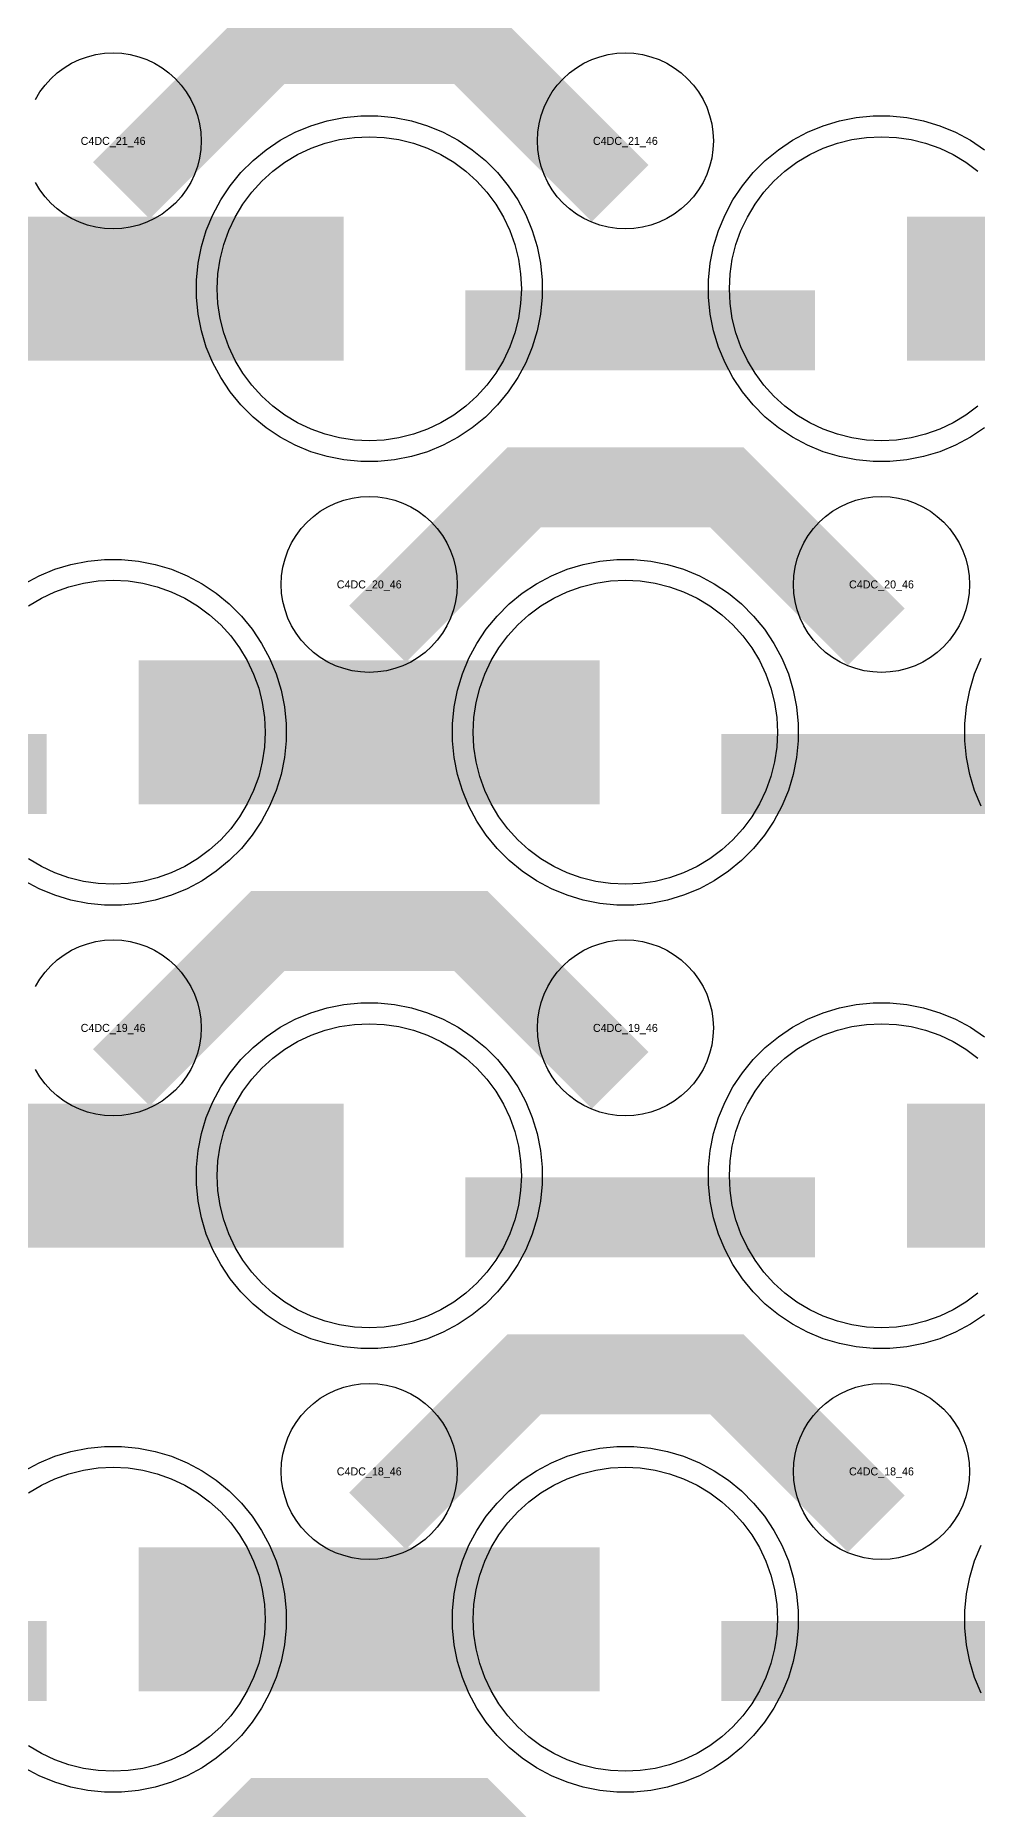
# Model space of a CAD drawing. Extents: x -11880 to 11880, y -14992 to 14992.
# Drawn here: x 2696 to 2990, y -12405 to -11851 of the extents above; entities that cross this region are included whole.
import ezdxf
from ezdxf.enums import TextEntityAlignment as Align

# ---------------------------------------------------------------- set-up
doc = ezdxf.new("R2010")
doc.units = 0
doc.header["$MEASUREMENT"] = 0
for name, color, linetype in [('GDS_775_DT_237', 138, 'CONTINUOUS'), ('RDL1_FS', 34, 'CONTINUOUS'), ('RDL_BS', 160, 'CONTINUOUS')]:
    doc.layers.add(name, color=color, linetype=linetype)

msp = doc.modelspace()

# ---------------------------------------------------------------- linework, layer by layer
at = {"layer": 'RDL1_FS', "color": 241, "true_color": 0xf7abae}
for points in [[(2800, -11977.229), (2795.343, -11977), (2790.732, -11976.316), (2786.209, -11975.184), (2781.819, -11973.612), (2777.605, -11971.62), (2773.605, -11969.222), (2769.86, -11966.444), (2766.406, -11963.314), (2763.276, -11959.86), (2760.498, -11956.115), (2758.1, -11952.115), (2756.108, -11947.901), (2754.536, -11943.511), (2753.404, -11938.988), (2752.72, -11934.377), (2752.491, -11929.72), (2752.72, -11925.063), (2753.404, -11920.452), (2754.536, -11915.929), (2756.108, -11911.539), (2758.1, -11907.325), (2760.498, -11903.325), (2763.276, -11899.58), (2766.406, -11896.126), (2769.86, -11892.996), (2773.605, -11890.218), (2777.605, -11887.82), (2781.819, -11885.828), (2786.209, -11884.256), (2790.732, -11883.124), (2795.343, -11882.44), (2800, -11882.211), (2804.657, -11882.44), (2809.268, -11883.124), (2813.791, -11884.256), (2818.181, -11885.828), (2822.395, -11887.82), (2826.395, -11890.218), (2830.14, -11892.996), (2833.594, -11896.126), (2836.724, -11899.58), (2839.502, -11903.325), (2841.9, -11907.325), (2843.892, -11911.539), (2845.464, -11915.929), (2846.596, -11920.452), (2847.28, -11925.063), (2847.509, -11929.72), (2847.28, -11934.377), (2846.596, -11938.988), (2845.464, -11943.511), (2843.892, -11947.901), (2841.9, -11952.115), (2839.502, -11956.115), (2836.724, -11959.86), (2833.594, -11963.314), (2830.14, -11966.444), (2826.395, -11969.222), (2822.395, -11971.62), (2818.181, -11973.612), (2813.791, -11975.184), (2809.268, -11976.316), (2804.657, -11977)], [(2880, -12392.919), (2875.343, -12392.69), (2870.732, -12392.006), (2866.209, -12390.874), (2861.819, -12389.302), (2857.605, -12387.31), (2853.605, -12384.912), (2849.86, -12382.134), (2846.406, -12379.004), (2843.276, -12375.55), (2840.498, -12371.805), (2838.1, -12367.805), (2836.108, -12363.591), (2834.536, -12359.201), (2833.404, -12354.678), (2832.72, -12350.067), (2832.491, -12345.41), (2832.72, -12340.753), (2833.404, -12336.142), (2834.536, -12331.619), (2836.108, -12327.229), (2838.1, -12323.015), (2840.498, -12319.015), (2843.276, -12315.27), (2846.406, -12311.816), (2849.86, -12308.686), (2853.605, -12305.908), (2857.605, -12303.51), (2861.819, -12301.518), (2866.209, -12299.946), (2870.732, -12298.814), (2875.343, -12298.13), (2880, -12297.901), (2884.657, -12298.13), (2889.268, -12298.814), (2893.791, -12299.946), (2898.181, -12301.518), (2902.395, -12303.51), (2906.395, -12305.908), (2910.14, -12308.686), (2913.594, -12311.816), (2916.724, -12315.27), (2919.502, -12319.015), (2921.9, -12323.015), (2923.892, -12327.229), (2925.464, -12331.619), (2926.596, -12336.142), (2927.28, -12340.753), (2927.509, -12345.41), (2927.28, -12350.067), (2926.596, -12354.678), (2925.464, -12359.201), (2923.892, -12363.591), (2921.9, -12367.805), (2919.502, -12371.805), (2916.724, -12375.55), (2913.594, -12379.004), (2910.14, -12382.134), (2906.395, -12384.912), (2902.395, -12387.31), (2898.181, -12389.302), (2893.791, -12390.874), (2889.268, -12392.006), (2884.657, -12392.69)]]:
    msp.add_lwpolyline(points, close=True, dxfattribs=at)
for points in [[(2990.14, -11966.444), (2986.395, -11969.222), (2982.395, -11971.62), (2978.181, -11973.612), (2973.791, -11975.184), (2969.268, -11976.316), (2964.657, -11977), (2960, -11977.229), (2955.343, -11977), (2950.732, -11976.316), (2946.209, -11975.184), (2941.819, -11973.612), (2937.605, -11971.62), (2933.605, -11969.222), (2929.86, -11966.444), (2926.406, -11963.314), (2923.276, -11959.86), (2920.498, -11956.115), (2918.1, -11952.115), (2916.108, -11947.901), (2914.536, -11943.511), (2913.404, -11938.988), (2912.72, -11934.377), (2912.491, -11929.72), (2912.72, -11925.063), (2913.404, -11920.452), (2914.536, -11915.929), (2916.108, -11911.539), (2918.1, -11907.325), (2920.498, -11903.325), (2923.276, -11899.58), (2926.406, -11896.126), (2929.86, -11892.996), (2933.605, -11890.218), (2937.605, -11887.82), (2941.819, -11885.828), (2946.209, -11884.256), (2950.732, -11883.124), (2955.343, -11882.44), (2960, -11882.211), (2964.657, -11882.44), (2969.268, -11883.124), (2973.791, -11884.256), (2978.181, -11885.828), (2982.395, -11887.82), (2986.395, -11890.218), (2990.14, -11892.996)], [(2693.605, -12305.908), (2697.605, -12303.51), (2701.819, -12301.518), (2706.209, -12299.946), (2710.732, -12298.814), (2715.343, -12298.13), (2720, -12297.901), (2724.657, -12298.13), (2729.268, -12298.814), (2733.791, -12299.946), (2738.181, -12301.518), (2742.395, -12303.51), (2746.395, -12305.908), (2750.14, -12308.686), (2753.594, -12311.816), (2756.724, -12315.27), (2759.502, -12319.015), (2761.9, -12323.015), (2763.892, -12327.229), (2765.464, -12331.619), (2766.596, -12336.142), (2767.28, -12340.753), (2767.509, -12345.41), (2767.28, -12350.067), (2766.596, -12354.678), (2765.464, -12359.201), (2763.892, -12363.591), (2761.9, -12367.805), (2759.502, -12371.805), (2756.724, -12375.55), (2753.594, -12379.004), (2750.14, -12382.134), (2746.395, -12384.912), (2742.395, -12387.31), (2738.181, -12389.302), (2733.791, -12390.874), (2729.268, -12392.006), (2724.657, -12392.69), (2720, -12392.919), (2715.343, -12392.69), (2710.732, -12392.006), (2706.209, -12390.874), (2701.819, -12389.302), (2697.605, -12387.31), (2693.605, -12384.912)]]:
    msp.add_lwpolyline(points, dxfattribs=at)
for points in [[(2648.002, -11929.72, 45, 45, 0), (2720.002, -11929.72, 45, 45, 0)], [(2720.002, -11929.72, 45, 45, 0), (2792.002, -11929.72, 45, 45, 0)], [(2968.002, -11929.72, 45, 45, 0), (3040.002, -11929.72, 45, 45, 0)], [(2728.002, -12345.41, 45, 45, 0), (2800.002, -12345.41, 45, 45, 0)], [(2800.002, -12345.41, 45, 45, 0), (2872.002, -12345.41, 45, 45, 0)]]:
    msp.add_lwpolyline(points, format="xyseb", dxfattribs=at)
at = {"layer": 'RDL1_FS'}
for points in [[(2693.605, -12028.783), (2697.605, -12026.385), (2701.819, -12024.393), (2706.209, -12022.821), (2710.732, -12021.689), (2715.343, -12021.005), (2720, -12020.776), (2724.657, -12021.005), (2729.268, -12021.689), (2733.791, -12022.821), (2738.181, -12024.393), (2742.395, -12026.385), (2746.395, -12028.783), (2750.14, -12031.561), (2753.594, -12034.691), (2756.724, -12038.145), (2759.502, -12041.89), (2761.9, -12045.89), (2763.892, -12050.104), (2765.464, -12054.494), (2766.596, -12059.017), (2767.28, -12063.628), (2767.509, -12068.285), (2767.28, -12072.942), (2766.596, -12077.553), (2765.464, -12082.076), (2763.892, -12086.466), (2761.9, -12090.68), (2759.502, -12094.68), (2756.724, -12098.425), (2753.594, -12101.879), (2750.14, -12105.009), (2746.395, -12107.787), (2742.395, -12110.185), (2738.181, -12112.177), (2733.791, -12113.749), (2729.268, -12114.881), (2724.657, -12115.565), (2720, -12115.794), (2715.343, -12115.565), (2710.732, -12114.881), (2706.209, -12113.749), (2701.819, -12112.177), (2697.605, -12110.185), (2693.605, -12107.787)], [(2990.14, -12243.569), (2986.395, -12246.347), (2982.395, -12248.745), (2978.181, -12250.737), (2973.791, -12252.309), (2969.268, -12253.441), (2964.657, -12254.125), (2960, -12254.354), (2955.343, -12254.125), (2950.732, -12253.441), (2946.209, -12252.309), (2941.819, -12250.737), (2937.605, -12248.745), (2933.605, -12246.347), (2929.86, -12243.569), (2926.406, -12240.439), (2923.276, -12236.985), (2920.498, -12233.24), (2918.1, -12229.24), (2916.108, -12225.026), (2914.536, -12220.636), (2913.404, -12216.113), (2912.72, -12211.502), (2912.491, -12206.845), (2912.72, -12202.188), (2913.404, -12197.577), (2914.536, -12193.054), (2916.108, -12188.664), (2918.1, -12184.45), (2920.498, -12180.45), (2923.276, -12176.705), (2926.406, -12173.251), (2929.86, -12170.121), (2933.605, -12167.343), (2937.605, -12164.945), (2941.819, -12162.953), (2946.209, -12161.381), (2950.732, -12160.249), (2955.343, -12159.565), (2960, -12159.336), (2964.657, -12159.565), (2969.268, -12160.249), (2973.791, -12161.381), (2978.181, -12162.953), (2982.395, -12164.945), (2986.395, -12167.343), (2990.14, -12170.121)]]:
    msp.add_lwpolyline(points, dxfattribs=at)
for points in [[(2880, -12115.794), (2875.343, -12115.565), (2870.732, -12114.881), (2866.209, -12113.749), (2861.819, -12112.177), (2857.605, -12110.185), (2853.605, -12107.787), (2849.86, -12105.009), (2846.406, -12101.879), (2843.276, -12098.425), (2840.498, -12094.68), (2838.1, -12090.68), (2836.108, -12086.466), (2834.536, -12082.076), (2833.404, -12077.553), (2832.72, -12072.942), (2832.491, -12068.285), (2832.72, -12063.628), (2833.404, -12059.017), (2834.536, -12054.494), (2836.108, -12050.104), (2838.1, -12045.89), (2840.498, -12041.89), (2843.276, -12038.145), (2846.406, -12034.691), (2849.86, -12031.561), (2853.605, -12028.783), (2857.605, -12026.385), (2861.819, -12024.393), (2866.209, -12022.821), (2870.732, -12021.689), (2875.343, -12021.005), (2880, -12020.776), (2884.657, -12021.005), (2889.268, -12021.689), (2893.791, -12022.821), (2898.181, -12024.393), (2902.395, -12026.385), (2906.395, -12028.783), (2910.14, -12031.561), (2913.594, -12034.691), (2916.724, -12038.145), (2919.502, -12041.89), (2921.9, -12045.89), (2923.892, -12050.104), (2925.464, -12054.494), (2926.596, -12059.017), (2927.28, -12063.628), (2927.509, -12068.285), (2927.28, -12072.942), (2926.596, -12077.553), (2925.464, -12082.076), (2923.892, -12086.466), (2921.9, -12090.68), (2919.502, -12094.68), (2916.724, -12098.425), (2913.594, -12101.879), (2910.14, -12105.009), (2906.395, -12107.787), (2902.395, -12110.185), (2898.181, -12112.177), (2893.791, -12113.749), (2889.268, -12114.881), (2884.657, -12115.565)], [(2800, -12254.354), (2795.343, -12254.125), (2790.732, -12253.441), (2786.209, -12252.309), (2781.819, -12250.737), (2777.605, -12248.745), (2773.605, -12246.347), (2769.86, -12243.569), (2766.406, -12240.439), (2763.276, -12236.985), (2760.498, -12233.24), (2758.1, -12229.24), (2756.108, -12225.026), (2754.536, -12220.636), (2753.404, -12216.113), (2752.72, -12211.502), (2752.491, -12206.845), (2752.72, -12202.188), (2753.404, -12197.577), (2754.536, -12193.054), (2756.108, -12188.664), (2758.1, -12184.45), (2760.498, -12180.45), (2763.276, -12176.705), (2766.406, -12173.251), (2769.86, -12170.121), (2773.605, -12167.343), (2777.605, -12164.945), (2781.819, -12162.953), (2786.209, -12161.381), (2790.732, -12160.249), (2795.343, -12159.565), (2800, -12159.336), (2804.657, -12159.565), (2809.268, -12160.249), (2813.791, -12161.381), (2818.181, -12162.953), (2822.395, -12164.945), (2826.395, -12167.343), (2830.14, -12170.121), (2833.594, -12173.251), (2836.724, -12176.705), (2839.502, -12180.45), (2841.9, -12184.45), (2843.892, -12188.664), (2845.464, -12193.054), (2846.596, -12197.577), (2847.28, -12202.188), (2847.509, -12206.845), (2847.28, -12211.502), (2846.596, -12216.113), (2845.464, -12220.636), (2843.892, -12225.026), (2841.9, -12229.24), (2839.502, -12233.24), (2836.724, -12236.985), (2833.594, -12240.439), (2830.14, -12243.569), (2826.395, -12246.347), (2822.395, -12248.745), (2818.181, -12250.737), (2813.791, -12252.309), (2809.268, -12253.441), (2804.657, -12254.125)]]:
    msp.add_lwpolyline(points, close=True, dxfattribs=at)
for points in [[(2728.002, -12068.285, 45, 45, 0), (2800.002, -12068.285, 45, 45, 0)], [(2800.002, -12068.285, 45, 45, 0), (2872.002, -12068.285, 45, 45, 0)], [(2648.002, -12206.845, 45, 45, 0), (2720.002, -12206.845, 45, 45, 0)], [(2720.002, -12206.845, 45, 45, 0), (2792.002, -12206.845, 45, 45, 0)], [(2968.002, -12206.845, 45, 45, 0), (3040.002, -12206.845, 45, 45, 0)]]:
    msp.add_lwpolyline(points, format="xyseb", dxfattribs=at)
at = {"layer": 'RDL_BS'}
for points in [[(2722.562, -11899.034, 25, 25, 0), (2768.377, -11853.219, 25, 25, 0), (2801.93, -11853.219, 25, 25, 0)], [(2878.401, -11899.933, 25, 25, 0), (2831.687, -11853.219, 25, 25, 0), (2801.929, -11853.219, 25, 25, 0)], [(2802.562, -12037.599, 25, 25, 0), (2848.377, -11991.784, 25, 25, 0), (2881.93, -11991.784, 25, 25, 0)], [(2958.401, -12038.498, 25, 25, 0), (2911.687, -11991.784, 25, 25, 0), (2881.929, -11991.784, 25, 25, 0)], [(2590.016, -12081.298, 25, 25, 0), (2699.281, -12081.298, 25, 25, 0)], [(2910.016, -12081.298, 25, 25, 0), (3019.281, -12081.298, 25, 25, 0)], [(2722.562, -12176.159, 25, 25, 0), (2768.377, -12130.344, 25, 25, 0), (2801.93, -12130.344, 25, 25, 0)], [(2878.401, -12177.058, 25, 25, 0), (2831.687, -12130.344, 25, 25, 0), (2801.929, -12130.344, 25, 25, 0)], [(2830.016, -12219.858, 25, 25, 0), (2939.281, -12219.858, 25, 25, 0)], [(2802.562, -12314.724, 25, 25, 0), (2848.377, -12268.909, 25, 25, 0), (2881.93, -12268.909, 25, 25, 0)], [(2958.401, -12315.623, 25, 25, 0), (2911.687, -12268.909, 25, 25, 0), (2881.929, -12268.909, 25, 25, 0)], [(2722.562, -12453.289, 25, 25, 0), (2768.377, -12407.474, 25, 25, 0), (2801.93, -12407.474, 25, 25, 0)], [(2878.401, -12454.188, 25, 25, 0), (2831.687, -12407.474, 25, 25, 0), (2801.929, -12407.474, 25, 25, 0)]]:
    msp.add_lwpolyline(points, format="xyseb", dxfattribs=at)
for points in [[(2695.75, -11870.576), (2697.143, -11868.252), (2698.746, -11866.089), (2700.558, -11864.09), (2702.557, -11862.278), (2704.72, -11860.675), (2707.044, -11859.282), (2709.481, -11858.13), (2712.016, -11857.223), (2714.635, -11856.566), (2717.307, -11856.17), (2720, -11856.038), (2722.693, -11856.17), (2725.365, -11856.566), (2727.984, -11857.223), (2730.519, -11858.13), (2732.956, -11859.282), (2735.28, -11860.675), (2737.443, -11862.278), (2739.442, -11864.09), (2741.254, -11866.089), (2742.857, -11868.252), (2744.25, -11870.576), (2745.402, -11873.013), (2746.309, -11875.548), (2746.966, -11878.167), (2747.362, -11880.839), (2747.494, -11883.532), (2747.362, -11886.225), (2746.966, -11888.897), (2746.309, -11891.516), (2745.402, -11894.051), (2744.25, -11896.488), (2742.857, -11898.812), (2741.254, -11900.975), (2739.442, -11902.974), (2737.443, -11904.786), (2735.28, -11906.389), (2732.956, -11907.782), (2730.519, -11908.934), (2727.984, -11909.841), (2725.365, -11910.498), (2722.693, -11910.894), (2720, -11911.026), (2717.307, -11910.894), (2714.635, -11910.498), (2712.016, -11909.841), (2709.481, -11908.934), (2707.044, -11907.782), (2704.72, -11906.389), (2702.557, -11904.786), (2700.558, -11902.974), (2698.746, -11900.975), (2697.143, -11898.812), (2695.75, -11896.488)], [(2692.223, -12021.902), (2696.885, -12019.41), (2701.795, -12017.379), (2706.835, -12015.848), (2712.062, -12014.802), (2717.356, -12014.285), (2722.644, -12014.285), (2727.938, -12014.802), (2733.165, -12015.848), (2738.205, -12017.379), (2743.115, -12019.41), (2747.777, -12021.902), (2752.191, -12024.849), (2756.292, -12028.211), (2760.074, -12031.993), (2763.436, -12036.094), (2766.383, -12040.508), (2768.875, -12045.17), (2770.906, -12050.08), (2772.437, -12055.12), (2773.483, -12060.347), (2774, -12065.641), (2774, -12070.929), (2773.483, -12076.223), (2772.437, -12081.45), (2770.906, -12086.49), (2768.875, -12091.4), (2766.383, -12096.062), (2763.436, -12100.476), (2760.074, -12104.577), (2756.292, -12108.359), (2752.191, -12111.721), (2747.777, -12114.668), (2743.115, -12117.16), (2738.205, -12119.191), (2733.165, -12120.722), (2727.938, -12121.768), (2722.644, -12122.285), (2717.356, -12122.285), (2712.062, -12121.768), (2706.835, -12120.722), (2701.795, -12119.191), (2696.885, -12117.16), (2692.223, -12114.668)], [(2991.125, -12091.4), (2989.094, -12086.49), (2987.563, -12081.45), (2986.517, -12076.223), (2986, -12070.929), (2986, -12065.641), (2986.517, -12060.347), (2987.563, -12055.12), (2989.094, -12050.08), (2991.125, -12045.17)], [(2695.75, -12147.701), (2697.143, -12145.377), (2698.746, -12143.214), (2700.558, -12141.215), (2702.557, -12139.403), (2704.72, -12137.8), (2707.044, -12136.407), (2709.481, -12135.255), (2712.016, -12134.348), (2714.635, -12133.691), (2717.307, -12133.295), (2720, -12133.163), (2722.693, -12133.295), (2725.365, -12133.691), (2727.984, -12134.348), (2730.519, -12135.255), (2732.956, -12136.407), (2735.28, -12137.8), (2737.443, -12139.403), (2739.442, -12141.215), (2741.254, -12143.214), (2742.857, -12145.377), (2744.25, -12147.701), (2745.402, -12150.138), (2746.309, -12152.673), (2746.966, -12155.292), (2747.362, -12157.964), (2747.494, -12160.657), (2747.362, -12163.35), (2746.966, -12166.022), (2746.309, -12168.641), (2745.402, -12171.176), (2744.25, -12173.613), (2742.857, -12175.937), (2741.254, -12178.1), (2739.442, -12180.099), (2737.443, -12181.911), (2735.28, -12183.514), (2732.956, -12184.907), (2730.519, -12186.059), (2727.984, -12186.966), (2725.365, -12187.623), (2722.693, -12188.019), (2720, -12188.151), (2717.307, -12188.019), (2714.635, -12187.623), (2712.016, -12186.966), (2709.481, -12186.059), (2707.044, -12184.907), (2704.72, -12183.514), (2702.557, -12181.911), (2700.558, -12180.099), (2698.746, -12178.1), (2697.143, -12175.937), (2695.75, -12173.613)], [(2992.191, -12250.281), (2987.777, -12253.228), (2983.115, -12255.72), (2978.205, -12257.751), (2973.165, -12259.282), (2967.938, -12260.328), (2962.644, -12260.845), (2957.356, -12260.845), (2952.062, -12260.328), (2946.835, -12259.282), (2941.795, -12257.751), (2936.885, -12255.72), (2932.223, -12253.228), (2927.809, -12250.281), (2923.708, -12246.919), (2919.926, -12243.137), (2916.564, -12239.036), (2913.617, -12234.622), (2911.125, -12229.96), (2909.094, -12225.05), (2907.563, -12220.01), (2906.517, -12214.783), (2906, -12209.489), (2906, -12204.201), (2906.517, -12198.907), (2907.563, -12193.68), (2909.094, -12188.64), (2911.125, -12183.73), (2913.617, -12179.068), (2916.564, -12174.654), (2919.926, -12170.553), (2923.708, -12166.771), (2927.809, -12163.409), (2932.223, -12160.462), (2936.885, -12157.97), (2941.795, -12155.939), (2946.835, -12154.408), (2952.062, -12153.362), (2957.356, -12152.845), (2962.644, -12152.845), (2967.938, -12153.362), (2973.165, -12154.408), (2978.205, -12155.939), (2983.115, -12157.97), (2987.777, -12160.462), (2992.191, -12163.409)]]:
    msp.add_lwpolyline(points, dxfattribs=at)
for points in [[(2880, -11911.026), (2877.307, -11910.894), (2874.635, -11910.498), (2872.016, -11909.841), (2869.481, -11908.934), (2867.044, -11907.782), (2864.72, -11906.389), (2862.557, -11904.786), (2860.558, -11902.974), (2858.746, -11900.975), (2857.143, -11898.812), (2855.75, -11896.488), (2854.598, -11894.051), (2853.691, -11891.516), (2853.034, -11888.897), (2852.638, -11886.225), (2852.506, -11883.532), (2852.638, -11880.839), (2853.034, -11878.167), (2853.691, -11875.548), (2854.598, -11873.013), (2855.75, -11870.576), (2857.143, -11868.252), (2858.746, -11866.089), (2860.558, -11864.09), (2862.557, -11862.278), (2864.72, -11860.675), (2867.044, -11859.282), (2869.481, -11858.13), (2872.016, -11857.223), (2874.635, -11856.566), (2877.307, -11856.17), (2880, -11856.038), (2882.693, -11856.17), (2885.365, -11856.566), (2887.984, -11857.223), (2890.519, -11858.13), (2892.956, -11859.282), (2895.28, -11860.675), (2897.443, -11862.278), (2899.442, -11864.09), (2901.254, -11866.089), (2902.857, -11868.252), (2904.25, -11870.576), (2905.402, -11873.013), (2906.309, -11875.548), (2906.966, -11878.167), (2907.362, -11880.839), (2907.494, -11883.532), (2907.362, -11886.225), (2906.966, -11888.897), (2906.309, -11891.516), (2905.402, -11894.051), (2904.25, -11896.488), (2902.857, -11898.812), (2901.254, -11900.975), (2899.442, -11902.974), (2897.443, -11904.786), (2895.28, -11906.389), (2892.956, -11907.782), (2890.519, -11908.934), (2887.984, -11909.841), (2885.365, -11910.498), (2882.693, -11910.894)], [(2800, -12049.591), (2797.307, -12049.459), (2794.635, -12049.063), (2792.016, -12048.406), (2789.481, -12047.499), (2787.044, -12046.347), (2784.72, -12044.954), (2782.557, -12043.351), (2780.558, -12041.539), (2778.746, -12039.54), (2777.143, -12037.377), (2775.75, -12035.053), (2774.598, -12032.616), (2773.691, -12030.081), (2773.034, -12027.462), (2772.638, -12024.79), (2772.506, -12022.097), (2772.638, -12019.404), (2773.034, -12016.732), (2773.691, -12014.113), (2774.598, -12011.578), (2775.75, -12009.141), (2777.143, -12006.817), (2778.746, -12004.654), (2780.558, -12002.655), (2782.557, -12000.843), (2784.72, -11999.24), (2787.044, -11997.847), (2789.481, -11996.695), (2792.016, -11995.788), (2794.635, -11995.131), (2797.307, -11994.735), (2800, -11994.603), (2802.693, -11994.735), (2805.365, -11995.131), (2807.984, -11995.788), (2810.519, -11996.695), (2812.956, -11997.847), (2815.28, -11999.24), (2817.443, -12000.843), (2819.442, -12002.655), (2821.254, -12004.654), (2822.857, -12006.817), (2824.25, -12009.141), (2825.402, -12011.578), (2826.309, -12014.113), (2826.966, -12016.732), (2827.362, -12019.404), (2827.494, -12022.097), (2827.362, -12024.79), (2826.966, -12027.462), (2826.309, -12030.081), (2825.402, -12032.616), (2824.25, -12035.053), (2822.857, -12037.377), (2821.254, -12039.54), (2819.442, -12041.539), (2817.443, -12043.351), (2815.28, -12044.954), (2812.956, -12046.347), (2810.519, -12047.499), (2807.984, -12048.406), (2805.365, -12049.063), (2802.693, -12049.459)], [(2960, -12049.591), (2957.307, -12049.459), (2954.635, -12049.063), (2952.016, -12048.406), (2949.481, -12047.499), (2947.044, -12046.347), (2944.72, -12044.954), (2942.557, -12043.351), (2940.558, -12041.539), (2938.746, -12039.54), (2937.143, -12037.377), (2935.75, -12035.053), (2934.598, -12032.616), (2933.691, -12030.081), (2933.034, -12027.462), (2932.638, -12024.79), (2932.506, -12022.097), (2932.638, -12019.404), (2933.034, -12016.732), (2933.691, -12014.113), (2934.598, -12011.578), (2935.75, -12009.141), (2937.143, -12006.817), (2938.746, -12004.654), (2940.558, -12002.655), (2942.557, -12000.843), (2944.72, -11999.24), (2947.044, -11997.847), (2949.481, -11996.695), (2952.016, -11995.788), (2954.635, -11995.131), (2957.307, -11994.735), (2960, -11994.603), (2962.693, -11994.735), (2965.365, -11995.131), (2967.984, -11995.788), (2970.519, -11996.695), (2972.956, -11997.847), (2975.28, -11999.24), (2977.443, -12000.843), (2979.442, -12002.655), (2981.254, -12004.654), (2982.857, -12006.817), (2984.25, -12009.141), (2985.402, -12011.578), (2986.309, -12014.113), (2986.966, -12016.732), (2987.362, -12019.404), (2987.494, -12022.097), (2987.362, -12024.79), (2986.966, -12027.462), (2986.309, -12030.081), (2985.402, -12032.616), (2984.25, -12035.053), (2982.857, -12037.377), (2981.254, -12039.54), (2979.442, -12041.539), (2977.443, -12043.351), (2975.28, -12044.954), (2972.956, -12046.347), (2970.519, -12047.499), (2967.984, -12048.406), (2965.365, -12049.063), (2962.693, -12049.459)], [(2877.356, -12122.285), (2872.062, -12121.768), (2866.835, -12120.722), (2861.795, -12119.191), (2856.885, -12117.16), (2852.223, -12114.668), (2847.809, -12111.721), (2843.708, -12108.359), (2839.926, -12104.577), (2836.564, -12100.476), (2833.617, -12096.062), (2831.125, -12091.4), (2829.094, -12086.49), (2827.563, -12081.45), (2826.517, -12076.223), (2826, -12070.929), (2826, -12065.641), (2826.517, -12060.347), (2827.563, -12055.12), (2829.094, -12050.08), (2831.125, -12045.17), (2833.617, -12040.508), (2836.564, -12036.094), (2839.926, -12031.993), (2843.708, -12028.211), (2847.809, -12024.849), (2852.223, -12021.902), (2856.885, -12019.41), (2861.795, -12017.379), (2866.835, -12015.848), (2872.062, -12014.802), (2877.356, -12014.285), (2882.644, -12014.285), (2887.938, -12014.802), (2893.165, -12015.848), (2898.205, -12017.379), (2903.115, -12019.41), (2907.777, -12021.902), (2912.191, -12024.849), (2916.292, -12028.211), (2920.074, -12031.993), (2923.436, -12036.094), (2926.383, -12040.508), (2928.875, -12045.17), (2930.906, -12050.08), (2932.437, -12055.12), (2933.483, -12060.347), (2934, -12065.641), (2934, -12070.929), (2933.483, -12076.223), (2932.437, -12081.45), (2930.906, -12086.49), (2928.875, -12091.4), (2926.383, -12096.062), (2923.436, -12100.476), (2920.074, -12104.577), (2916.292, -12108.359), (2912.191, -12111.721), (2907.777, -12114.668), (2903.115, -12117.16), (2898.205, -12119.191), (2893.165, -12120.722), (2887.938, -12121.768), (2882.644, -12122.285)], [(2880, -12188.151), (2877.307, -12188.019), (2874.635, -12187.623), (2872.016, -12186.966), (2869.481, -12186.059), (2867.044, -12184.907), (2864.72, -12183.514), (2862.557, -12181.911), (2860.558, -12180.099), (2858.746, -12178.1), (2857.143, -12175.937), (2855.75, -12173.613), (2854.598, -12171.176), (2853.691, -12168.641), (2853.034, -12166.022), (2852.638, -12163.35), (2852.506, -12160.657), (2852.638, -12157.964), (2853.034, -12155.292), (2853.691, -12152.673), (2854.598, -12150.138), (2855.75, -12147.701), (2857.143, -12145.377), (2858.746, -12143.214), (2860.558, -12141.215), (2862.557, -12139.403), (2864.72, -12137.8), (2867.044, -12136.407), (2869.481, -12135.255), (2872.016, -12134.348), (2874.635, -12133.691), (2877.307, -12133.295), (2880, -12133.163), (2882.693, -12133.295), (2885.365, -12133.691), (2887.984, -12134.348), (2890.519, -12135.255), (2892.956, -12136.407), (2895.28, -12137.8), (2897.443, -12139.403), (2899.442, -12141.215), (2901.254, -12143.214), (2902.857, -12145.377), (2904.25, -12147.701), (2905.402, -12150.138), (2906.309, -12152.673), (2906.966, -12155.292), (2907.362, -12157.964), (2907.494, -12160.657), (2907.362, -12163.35), (2906.966, -12166.022), (2906.309, -12168.641), (2905.402, -12171.176), (2904.25, -12173.613), (2902.857, -12175.937), (2901.254, -12178.1), (2899.442, -12180.099), (2897.443, -12181.911), (2895.28, -12183.514), (2892.956, -12184.907), (2890.519, -12186.059), (2887.984, -12186.966), (2885.365, -12187.623), (2882.693, -12188.019)], [(2797.356, -12260.845), (2792.062, -12260.328), (2786.835, -12259.282), (2781.795, -12257.751), (2776.885, -12255.72), (2772.223, -12253.228), (2767.809, -12250.281), (2763.708, -12246.919), (2759.926, -12243.137), (2756.564, -12239.036), (2753.617, -12234.622), (2751.125, -12229.96), (2749.094, -12225.05), (2747.563, -12220.01), (2746.517, -12214.783), (2746, -12209.489), (2746, -12204.201), (2746.517, -12198.907), (2747.563, -12193.68), (2749.094, -12188.64), (2751.125, -12183.73), (2753.617, -12179.068), (2756.564, -12174.654), (2759.926, -12170.553), (2763.708, -12166.771), (2767.809, -12163.409), (2772.223, -12160.462), (2776.885, -12157.97), (2781.795, -12155.939), (2786.835, -12154.408), (2792.062, -12153.362), (2797.356, -12152.845), (2802.644, -12152.845), (2807.938, -12153.362), (2813.165, -12154.408), (2818.205, -12155.939), (2823.115, -12157.97), (2827.777, -12160.462), (2832.191, -12163.409), (2836.292, -12166.771), (2840.074, -12170.553), (2843.436, -12174.654), (2846.383, -12179.068), (2848.875, -12183.73), (2850.906, -12188.64), (2852.437, -12193.68), (2853.483, -12198.907), (2854, -12204.201), (2854, -12209.489), (2853.483, -12214.783), (2852.437, -12220.01), (2850.906, -12225.05), (2848.875, -12229.96), (2846.383, -12234.622), (2843.436, -12239.036), (2840.074, -12243.137), (2836.292, -12246.919), (2832.191, -12250.281), (2827.777, -12253.228), (2823.115, -12255.72), (2818.205, -12257.751), (2813.165, -12259.282), (2807.938, -12260.328), (2802.644, -12260.845)], [(2800, -12326.716), (2797.307, -12326.584), (2794.635, -12326.188), (2792.016, -12325.531), (2789.481, -12324.624), (2787.044, -12323.472), (2784.72, -12322.079), (2782.557, -12320.476), (2780.558, -12318.664), (2778.746, -12316.665), (2777.143, -12314.502), (2775.75, -12312.178), (2774.598, -12309.741), (2773.691, -12307.206), (2773.034, -12304.587), (2772.638, -12301.915), (2772.506, -12299.222), (2772.638, -12296.529), (2773.034, -12293.857), (2773.691, -12291.238), (2774.598, -12288.703), (2775.75, -12286.266), (2777.143, -12283.942), (2778.746, -12281.779), (2780.558, -12279.78), (2782.557, -12277.968), (2784.72, -12276.365), (2787.044, -12274.972), (2789.481, -12273.82), (2792.016, -12272.913), (2794.635, -12272.256), (2797.307, -12271.86), (2800, -12271.728), (2802.693, -12271.86), (2805.365, -12272.256), (2807.984, -12272.913), (2810.519, -12273.82), (2812.956, -12274.972), (2815.28, -12276.365), (2817.443, -12277.968), (2819.442, -12279.78), (2821.254, -12281.779), (2822.857, -12283.942), (2824.25, -12286.266), (2825.402, -12288.703), (2826.309, -12291.238), (2826.966, -12293.857), (2827.362, -12296.529), (2827.494, -12299.222), (2827.362, -12301.915), (2826.966, -12304.587), (2826.309, -12307.206), (2825.402, -12309.741), (2824.25, -12312.178), (2822.857, -12314.502), (2821.254, -12316.665), (2819.442, -12318.664), (2817.443, -12320.476), (2815.28, -12322.079), (2812.956, -12323.472), (2810.519, -12324.624), (2807.984, -12325.531), (2805.365, -12326.188), (2802.693, -12326.584)], [(2960, -12326.716), (2957.307, -12326.584), (2954.635, -12326.188), (2952.016, -12325.531), (2949.481, -12324.624), (2947.044, -12323.472), (2944.72, -12322.079), (2942.557, -12320.476), (2940.558, -12318.664), (2938.746, -12316.665), (2937.143, -12314.502), (2935.75, -12312.178), (2934.598, -12309.741), (2933.691, -12307.206), (2933.034, -12304.587), (2932.638, -12301.915), (2932.506, -12299.222), (2932.638, -12296.529), (2933.034, -12293.857), (2933.691, -12291.238), (2934.598, -12288.703), (2935.75, -12286.266), (2937.143, -12283.942), (2938.746, -12281.779), (2940.558, -12279.78), (2942.557, -12277.968), (2944.72, -12276.365), (2947.044, -12274.972), (2949.481, -12273.82), (2952.016, -12272.913), (2954.635, -12272.256), (2957.307, -12271.86), (2960, -12271.728), (2962.693, -12271.86), (2965.365, -12272.256), (2967.984, -12272.913), (2970.519, -12273.82), (2972.956, -12274.972), (2975.28, -12276.365), (2977.443, -12277.968), (2979.442, -12279.78), (2981.254, -12281.779), (2982.857, -12283.942), (2984.25, -12286.266), (2985.402, -12288.703), (2986.309, -12291.238), (2986.966, -12293.857), (2987.362, -12296.529), (2987.494, -12299.222), (2987.362, -12301.915), (2986.966, -12304.587), (2986.309, -12307.206), (2985.402, -12309.741), (2984.25, -12312.178), (2982.857, -12314.502), (2981.254, -12316.665), (2979.442, -12318.664), (2977.443, -12320.476), (2975.28, -12322.079), (2972.956, -12323.472), (2970.519, -12324.624), (2967.984, -12325.531), (2965.365, -12326.188), (2962.693, -12326.584)]]:
    msp.add_lwpolyline(points, close=True, dxfattribs=at)
at = {"layer": 'RDL_BS', "color": 241, "true_color": 0xf7abae}
for points in [[(2797.356, -11983.72), (2792.062, -11983.203), (2786.835, -11982.157), (2781.795, -11980.626), (2776.885, -11978.595), (2772.223, -11976.103), (2767.809, -11973.156), (2763.708, -11969.794), (2759.926, -11966.012), (2756.564, -11961.911), (2753.617, -11957.497), (2751.125, -11952.835), (2749.094, -11947.925), (2747.563, -11942.885), (2746.517, -11937.658), (2746, -11932.364), (2746, -11927.076), (2746.517, -11921.782), (2747.563, -11916.555), (2749.094, -11911.515), (2751.125, -11906.605), (2753.617, -11901.943), (2756.564, -11897.529), (2759.926, -11893.428), (2763.708, -11889.646), (2767.809, -11886.284), (2772.223, -11883.337), (2776.885, -11880.845), (2781.795, -11878.814), (2786.835, -11877.283), (2792.062, -11876.237), (2797.356, -11875.72), (2802.644, -11875.72), (2807.938, -11876.237), (2813.165, -11877.283), (2818.205, -11878.814), (2823.115, -11880.845), (2827.777, -11883.337), (2832.191, -11886.284), (2836.292, -11889.646), (2840.074, -11893.428), (2843.436, -11897.529), (2846.383, -11901.943), (2848.875, -11906.605), (2850.906, -11911.515), (2852.437, -11916.555), (2853.483, -11921.782), (2854, -11927.076), (2854, -11932.364), (2853.483, -11937.658), (2852.437, -11942.885), (2850.906, -11947.925), (2848.875, -11952.835), (2846.383, -11957.497), (2843.436, -11961.911), (2840.074, -11966.012), (2836.292, -11969.794), (2832.191, -11973.156), (2827.777, -11976.103), (2823.115, -11978.595), (2818.205, -11980.626), (2813.165, -11982.157), (2807.938, -11983.203), (2802.644, -11983.72)], [(2877.356, -12399.41), (2872.062, -12398.893), (2866.835, -12397.847), (2861.795, -12396.316), (2856.885, -12394.285), (2852.223, -12391.793), (2847.809, -12388.846), (2843.708, -12385.484), (2839.926, -12381.702), (2836.564, -12377.601), (2833.617, -12373.187), (2831.125, -12368.525), (2829.094, -12363.615), (2827.563, -12358.575), (2826.517, -12353.348), (2826, -12348.054), (2826, -12342.766), (2826.517, -12337.472), (2827.563, -12332.245), (2829.094, -12327.205), (2831.125, -12322.295), (2833.617, -12317.633), (2836.564, -12313.219), (2839.926, -12309.118), (2843.708, -12305.336), (2847.809, -12301.974), (2852.223, -12299.027), (2856.885, -12296.535), (2861.795, -12294.504), (2866.835, -12292.973), (2872.062, -12291.927), (2877.356, -12291.41), (2882.644, -12291.41), (2887.938, -12291.927), (2893.165, -12292.973), (2898.205, -12294.504), (2903.115, -12296.535), (2907.777, -12299.027), (2912.191, -12301.974), (2916.292, -12305.336), (2920.074, -12309.118), (2923.436, -12313.219), (2926.383, -12317.633), (2928.875, -12322.295), (2930.906, -12327.205), (2932.437, -12332.245), (2933.483, -12337.472), (2934, -12342.766), (2934, -12348.054), (2933.483, -12353.348), (2932.437, -12358.575), (2930.906, -12363.615), (2928.875, -12368.525), (2926.383, -12373.187), (2923.436, -12377.601), (2920.074, -12381.702), (2916.292, -12385.484), (2912.191, -12388.846), (2907.777, -12391.793), (2903.115, -12394.285), (2898.205, -12396.316), (2893.165, -12397.847), (2887.938, -12398.893), (2882.644, -12399.41)]]:
    msp.add_lwpolyline(points, close=True, dxfattribs=at)
for points in [[(2992.191, -11973.156), (2987.777, -11976.103), (2983.115, -11978.595), (2978.205, -11980.626), (2973.165, -11982.157), (2967.938, -11983.203), (2962.644, -11983.72), (2957.356, -11983.72), (2952.062, -11983.203), (2946.835, -11982.157), (2941.795, -11980.626), (2936.885, -11978.595), (2932.223, -11976.103), (2927.809, -11973.156), (2923.708, -11969.794), (2919.926, -11966.012), (2916.564, -11961.911), (2913.617, -11957.497), (2911.125, -11952.835), (2909.094, -11947.925), (2907.563, -11942.885), (2906.517, -11937.658), (2906, -11932.364), (2906, -11927.076), (2906.517, -11921.782), (2907.563, -11916.555), (2909.094, -11911.515), (2911.125, -11906.605), (2913.617, -11901.943), (2916.564, -11897.529), (2919.926, -11893.428), (2923.708, -11889.646), (2927.809, -11886.284), (2932.223, -11883.337), (2936.885, -11880.845), (2941.795, -11878.814), (2946.835, -11877.283), (2952.062, -11876.237), (2957.356, -11875.72), (2962.644, -11875.72), (2967.938, -11876.237), (2973.165, -11877.283), (2978.205, -11878.814), (2983.115, -11880.845), (2987.777, -11883.337), (2992.191, -11886.284)], [(2692.223, -12299.027), (2696.885, -12296.535), (2701.795, -12294.504), (2706.835, -12292.973), (2712.062, -12291.927), (2717.356, -12291.41), (2722.644, -12291.41), (2727.938, -12291.927), (2733.165, -12292.973), (2738.205, -12294.504), (2743.115, -12296.535), (2747.777, -12299.027), (2752.191, -12301.974), (2756.292, -12305.336), (2760.074, -12309.118), (2763.436, -12313.219), (2766.383, -12317.633), (2768.875, -12322.295), (2770.906, -12327.205), (2772.437, -12332.245), (2773.483, -12337.472), (2774, -12342.766), (2774, -12348.054), (2773.483, -12353.348), (2772.437, -12358.575), (2770.906, -12363.615), (2768.875, -12368.525), (2766.383, -12373.187), (2763.436, -12377.601), (2760.074, -12381.702), (2756.292, -12385.484), (2752.191, -12388.846), (2747.777, -12391.793), (2743.115, -12394.285), (2738.205, -12396.316), (2733.165, -12397.847), (2727.938, -12398.893), (2722.644, -12399.41), (2717.356, -12399.41), (2712.062, -12398.893), (2706.835, -12397.847), (2701.795, -12396.316), (2696.885, -12394.285), (2692.223, -12391.793)], [(2991.125, -12368.525), (2989.094, -12363.615), (2987.563, -12358.575), (2986.517, -12353.348), (2986, -12348.054), (2986, -12342.766), (2986.517, -12337.472), (2987.563, -12332.245), (2989.094, -12327.205), (2991.125, -12322.295)]]:
    msp.add_lwpolyline(points, dxfattribs=at)
for points in [[(2830.016, -11942.733, 25, 25, 0), (2939.281, -11942.733, 25, 25, 0)], [(2590.016, -12358.423, 25, 25, 0), (2699.281, -12358.423, 25, 25, 0)], [(2910.016, -12358.423, 25, 25, 0), (3019.281, -12358.423, 25, 25, 0)]]:
    msp.add_lwpolyline(points, format="xyseb", dxfattribs=at)

# ---------------------------------------------------------------- texts
at = {"layer": 'GDS_775_DT_237'}
for s, p in [('C4DC_21_46', (2720, -11883.532)), ('C4DC_21_46', (2720, -11883.532)), ('C4DC_21_46', (2880, -11883.532)), ('C4DC_21_46', (2880, -11883.532)), ('C4DC_20_46', (2800, -12022.097)), ('C4DC_20_46', (2800, -12022.097)), ('C4DC_20_46', (2960, -12022.097)), ('C4DC_20_46', (2960, -12022.097)), ('C4DC_19_46', (2720, -12160.657)), ('C4DC_19_46', (2720, -12160.657)), ('C4DC_19_46', (2880, -12160.657)), ('C4DC_19_46', (2880, -12160.657)), ('C4DC_18_46', (2800, -12299.222)), ('C4DC_18_46', (2800, -12299.222)), ('C4DC_18_46', (2960, -12299.222)), ('C4DC_18_46', (2960, -12299.222))]:
    msp.add_text(s, height=2.5, dxfattribs=at).set_placement(p, align=Align.MIDDLE_CENTER)

doc.saveas('drawing.dxf')
